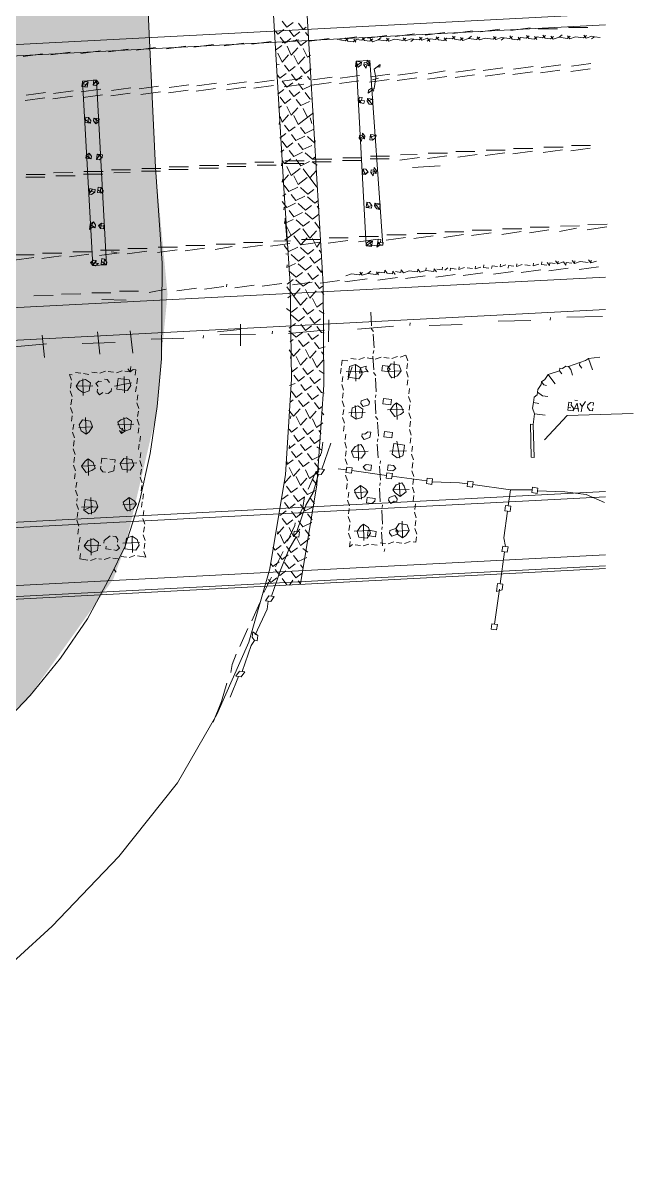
# Model space of a CAD drawing. Header units: millimetres. Extents: x -286774 to 170591, y -126585 to 81607.
# Drawn here: x 114882 to 170591, y -126585 to -21586 of the extents above; entities that cross this region are included whole.
import ezdxf

# ---------------------------------------------------------------- set-up
doc = ezdxf.new("R2010")
doc.units = ezdxf.units.MM
doc.header["$LTSCALE"] = 100
doc.header["$MEASUREMENT"] = 0
doc.layers.add('ARC-VIEW', color=90, linetype='Continuous', lineweight=5)
doc.layers.add('TAN CANG-profile- REVISE1$0$8', color=17, linetype='Continuous', lineweight=0)

msp = doc.modelspace()

# ---------------------------------------------------------------- hatches: boundary and pattern name
at = {"layer": 'TAN CANG-profile- REVISE1$0$8'}
h = msp.add_hatch(dxfattribs=at)
h.set_pattern_fill('GRASS', color=256, scale=70, angle=-7.83058)
h.set_pattern_definition([(90, (-806731.9, -471948.7), (-1257.2359, 1257.2359), [333.375, -2181.0967]), (45, (-806731.9, -471948.7), (-1257.236, 1257.236), [333.375, -1444.625]), (135, (-806731.9, -471948.7), (-1257.236, -1257.236), [333.375, -1444.625])])
h.paths.add_polyline_path([(38635, -126585), (63037, -126585), (99112, -97648), (107993, -90541), (115522, -83027), (123131, -72392), (124225, -69387), (127017, -57489), (128082, -46364), (126983, -34804), (126276, -19973), (125523, -11679), (125282, -3234), (122683, 4745), (120272, 10820), (117058, 16506), (113287, 21769), (108729, 26457), (104237, 30422), (94275, 37869), (89101, 41411), (88307, 41687), (87048, 41610), (86211, 40976), (85586, 40063), (85663, 38804), (86508, 37689), (91000, 33247), (95025, 28534), (98578, 23555), (101654, 18316), (104248, 12822), (106355, 7081), (107970, 1097), (109089, -5123), (113371, -41173), (113869, -46559), (113847, -52090), (113333, -57687), (112351, -63269), (110926, -68759), (109085, -74075), (106852, -79139), (104253, -83871), (101023, -88820), (97574, -93423), (93915, -97691), (90056, -101635), (86010, -105264), (81785, -108588), (77394, -111619), (72845, -114367), (68151, -116841), (63321, -119052), (58366, -121011), (53296, -122727)])

# ---------------------------------------------------------------- linework, layer by layer
at = {"layer": 'ARC-VIEW'}
for p, q in [((139340, 4202), (141756, -36336)), ((136298, 3871), (138714, -36667)), ((168090, -20760), (-83105, -33863)), ((126276, -19973), (126983, -34804)), ((-75163, -57449), (168090, -44808)), ((25031, -55245), (168090, -47773)), ((122840, -72193), (124225, -69387)), ((26029, -78857), (168090, -71444)), ((123398, -71770), (123186, -71491)), ((135502, -78180), (137426, -71452)), ((137503, -72711), (137291, -72432)), ((132598, -84773), (135502, -78180)), ((128992, -91019), (132598, -84773))]:
    msp.add_line(p, q, dxfattribs=at)
at = {"layer": 'ARC-VIEW', "flags": 128}
for points in [[(126983, -34804), (127579, -43528), (127517, -52279), (127147, -56628), (126499, -60939), (125538, -65197), (124225, -69387)], [(138714, -36667), (139278, -45380), (139393, -54124), (138846, -62836), (137426, -71452)], [(141756, -36336), (142290, -45486), (142347, -54657), (141728, -63794), (140233, -72837)], [(99112, -97648), (105877, -92162), (112470, -86226), (115522, -83027), (118315, -79638), (120779, -76035), (122840, -72193)], [(104384, -115604), (110999, -110074), (117535, -104121), (123647, -97764), (128992, -91019)]]:
    msp.add_lwpolyline(points, dxfattribs=at)
at = {"layer": 'TAN CANG-profile- REVISE1$0$8'}
for p, q in [((168090, -21768), (-79762, -34708)), ((138987, -21971), (138564, -21413)), ((138987, -21971), (139545, -21548)), ((140458, -22173), (140035, -21616)), ((140458, -22173), (140736, -21962)), ((161205, -22030), (159422, -22284)), ((166453, -22002), (164703, -22011)), ((138151, -22605), (137939, -22326)), ((138151, -22605), (138708, -22182)), ((138785, -23441), (138362, -22884)), ((138785, -23441), (139342, -23019)), ((139621, -22807), (139198, -22250)), ((139621, -22807), (140179, -22385)), ((140255, -23644), (139833, -23086)), ((140880, -22731), (140669, -22452)), ((142841, -23000), (141058, -23255)), ((145359, -22847), (143576, -23102)), ((144312, -23203), (144590, -22991)), ((144345, -22958), (144557, -23236)), ((145047, -23304), (145326, -23092)), ((145081, -23059), (145292, -23338)), ((145326, -23092), (145816, -23160)), ((145816, -23160), (146095, -22948)), ((145850, -22915), (146061, -23194)), ((148123, -22728), (146340, -22982)), ((146551, -23261), (146830, -23050)), ((146585, -23016), (146796, -23295)), ((147320, -23117), (147599, -22906)), ((148055, -23218), (148334, -23007)), ((148089, -22973), (148300, -23252)), ((148300, -23252), (148824, -23074)), ((148824, -23074), (149069, -23108)), ((149069, -23108), (148824, -23074)), ((150641, -22575), (148858, -22829)), ((149560, -23175), (149838, -22964)), ((149593, -22930), (149805, -23209)), ((149805, -23209), (150329, -23031)), ((150295, -23276), (150574, -23065)), ((150574, -23065), (150329, -23031)), ((150574, -23065), (151064, -23132)), ((151064, -23132), (151343, -22921)), ((151098, -22887), (151309, -23166)), ((151309, -23166), (151833, -22988)), ((153405, -22455), (151621, -22710)), ((151799, -23234), (152078, -23022)), ((151833, -22988), (152044, -23267)), ((152078, -23022), (152568, -23090)), ((152568, -23090), (152847, -22878)), ((152602, -22844), (152813, -23123)), ((153303, -23191), (153582, -22979)), ((153337, -22946), (153549, -23224)), ((153582, -22979), (154072, -23047)), ((154072, -23047), (154351, -22835)), ((154106, -22802), (154318, -23080)), ((155923, -22302), (154140, -22557)), ((154318, -23080), (154808, -23148)), ((154808, -23148), (155086, -22936)), ((154841, -22903), (155053, -23182)), ((155053, -23182), (155577, -23004)), ((155577, -23004), (155855, -22792)), ((155577, -23004), (156312, -23105)), ((156312, -23105), (156591, -22894)), ((156346, -22860), (156557, -23139)), ((156557, -23139), (157081, -22961)), ((158441, -22149), (156658, -22403)), ((157081, -22961), (157326, -22995)), ((157326, -22995), (157081, -22961)), ((157326, -22995), (157816, -23062)), ((157816, -23062), (158095, -22851)), ((157850, -22817), (158061, -23096)), ((158061, -23096), (158585, -22918)), ((158551, -23163), (158830, -22952)), ((158830, -22952), (158585, -22918)), ((158830, -22952), (159320, -23019)), ((159320, -23019), (159599, -22808)), ((159354, -22774), (159566, -23053)), ((159566, -23053), (160056, -23120)), ((160056, -23120), (160335, -22909)), ((160089, -22875), (160301, -23154)), ((160335, -22909), (160825, -22976)), ((160825, -22976), (161103, -22765)), ((160858, -22731), (161070, -23010)), ((161070, -23010), (161560, -23078)), ((161560, -23078), (161839, -22866)), ((161594, -22832), (161805, -23111)), ((161839, -22866), (162329, -22934)), ((163689, -22122), (161940, -22131)), ((162329, -22934), (162608, -22722)), ((162363, -22688), (162574, -22967)), ((162574, -22967), (163064, -23035)), ((163064, -23035), (163343, -22823)), ((163098, -22790), (163309, -23068)), ((163309, -23068), (163833, -22891)), ((163833, -22891), (164112, -22679)), ((163833, -22891), (164568, -22992)), ((164568, -22992), (164847, -22780)), ((164602, -22747), (164814, -23026)), ((164814, -23026), (165337, -22848)), ((165337, -22848), (165583, -22882)), ((165583, -22882), (165337, -22848)), ((165583, -22882), (166073, -22949)), ((166073, -22949), (166352, -22738)), ((166106, -22704), (166318, -22983)), ((166318, -22983), (166842, -22805)), ((166808, -23050), (167087, -22839)), ((167087, -22839), (166842, -22805)), ((167087, -22839), (167577, -22906)), ((121959, -24124), (120176, -24378)), ((124478, -23971), (122694, -24225)), ((126996, -23818), (125213, -24072)), ((129759, -23699), (127976, -23953)), ((132278, -23545), (130495, -23800)), ((135041, -23426), (133258, -23680)), ((137559, -23273), (135776, -23527)), ((137948, -24076), (138506, -23653)), ((140078, -23120), (138540, -23408)), ((139385, -24523), (138996, -23720)), ((139385, -24523), (139977, -23855)), ((140255, -23644), (140813, -23221)), ((140856, -24725), (140467, -23923)), ((143821, -23135), (144312, -23203)), ((144557, -23236), (145047, -23304)), ((146061, -23194), (146551, -23261)), ((146796, -23295), (147320, -23117)), ((147320, -23117), (148055, -23218)), ((149069, -23108), (149560, -23175)), ((152813, -23123), (153303, -23191)), ((116677, -24397), (114894, -24651)), ((119196, -24244), (117413, -24498)), ((138549, -25157), (138160, -24354)), ((138549, -25157), (139140, -24489)), ((140019, -25359), (139630, -24557)), ((140019, -25359), (140611, -24692)), ((140856, -24725), (141135, -24514)), ((145301, -25087), (145234, -25577)), ((145234, -25577), (145791, -25154)), ((145301, -25087), (146560, -25010)), ((146229, -41946), (145301, -25087)), ((145479, -25611), (145301, -25087)), ((145791, -25154), (145301, -25087)), ((145758, -25399), (145791, -25154)), ((146036, -25188), (146003, -25433)), ((146281, -25222), (146036, -25188)), ((146315, -24977), (146281, -25222)), ((146527, -25255), (146315, -24977)), ((146560, -25010), (147733, -41903)), ((138025, -25335), (138270, -25369)), ((138347, -26628), (138904, -26205)), ((139183, -25994), (138760, -25436)), ((139183, -25994), (139741, -25571)), ((140654, -26196), (140231, -25638)), ((140654, -26196), (141211, -25773)), ((145234, -25577), (145479, -25611)), ((145479, -25611), (145758, -25399)), ((146003, -25433), (146527, -25255)), ((146003, -25433), (146214, -25712)), ((146214, -25712), (146248, -25467)), ((146248, -25467), (146493, -25500)), ((146281, -25222), (146493, -25500)), ((146493, -25500), (146527, -25255)), ((147507, -25390), (146949, -25813)), ((146949, -25813), (147093, -26582)), ((147473, -25635), (147228, -25602)), ((147507, -25390), (147473, -25635)), ((150905, -26107), (149121, -26361)), ((153423, -25954), (151885, -26242)), ((156186, -25835), (154403, -26089)), ((158705, -25682), (156922, -25936)), ((158882, -26205), (157099, -26460)), ((161401, -26052), (159618, -26307)), ((161468, -25562), (159685, -25816)), ((163919, -25899), (162136, -26153)), ((163986, -25409), (162203, -25663)), ((166682, -25780), (164899, -26034)), ((166750, -25290), (164967, -25544)), ((120262, -27387), (120296, -27142)), ((120296, -27142), (120574, -26931)), ((120786, -27209), (120296, -27142)), ((120329, -26897), (121588, -26820)), ((121257, -43756), (120329, -26897)), ((120507, -27421), (120819, -26964)), ((120574, -26931), (120819, -26964)), ((120819, -26964), (120752, -27454)), ((121276, -27277), (121343, -26787)), ((121588, -26820), (121276, -27277)), ((121521, -27310), (121276, -27277)), ((121800, -27099), (121310, -27032)), ((121343, -26787), (121588, -26820)), ((121800, -27099), (121521, -27310)), ((121588, -26820), (121800, -27099)), ((121588, -26820), (122516, -43680)), ((130023, -27231), (128240, -27485)), ((132541, -27078), (130758, -27332)), ((135304, -26958), (133521, -27213)), ((137755, -27296), (135972, -27550)), ((137823, -26805), (136040, -27060)), ((138347, -26628), (138135, -26349)), ((140341, -26652), (138558, -26906)), ((138981, -27464), (138558, -26906)), ((140519, -27176), (138736, -27430)), ((138981, -27464), (139538, -27041)), ((139817, -26830), (139394, -26272)), ((139817, -26830), (140375, -26407)), ((140451, -27666), (140029, -27109)), ((140451, -27666), (141254, -27277)), ((141076, -26753), (140865, -26475)), ((143037, -27023), (141254, -27277)), ((143104, -26533), (141321, -26787)), ((145555, -26870), (143772, -27124)), ((145623, -26380), (143840, -26634)), ((148319, -26750), (146536, -27005)), ((148386, -26260), (146603, -26515)), ((146815, -26793), (147338, -26616)), ((147338, -26616), (146815, -26793)), ((146958, -27562), (147093, -26582)), ((150837, -26597), (149054, -26852)), ((153601, -26478), (151817, -26732)), ((156119, -26325), (154336, -26579)), ((116941, -27929), (115158, -28183)), ((119392, -28266), (117609, -28520)), ((119459, -27776), (117676, -28030)), ((121977, -27623), (120194, -27877)), ((120752, -27454), (120262, -27387)), ((122155, -28147), (120372, -28401)), ((124673, -27994), (122890, -28248)), ((124741, -27504), (122958, -27758)), ((127259, -27350), (125476, -27605)), ((127437, -27874), (125654, -28129)), ((129955, -27721), (128172, -27975)), ((132474, -27568), (130690, -27822)), ((135237, -27449), (133454, -27703)), ((138144, -28098), (138702, -27675)), ((139615, -28300), (139192, -27743)), ((139615, -28300), (140172, -27878)), ((141085, -28503), (140663, -27945)), ((146401, -27985), (146958, -27562)), ((146401, -27985), (146435, -27740)), ((146435, -27740), (146713, -27529)), ((146713, -27529), (146925, -27807)), ((116873, -28419), (115090, -28674)), ((138221, -29357), (138500, -29146)), ((138779, -28935), (138356, -28377)), ((138779, -28935), (139336, -28512)), ((139379, -30016), (138990, -29213)), ((139379, -30016), (139970, -29348)), ((140249, -29137), (139826, -28579)), ((140249, -29137), (141052, -28748)), ((141085, -28503), (141331, -28536)), ((145565, -28619), (145531, -28864)), ((145531, -28864), (145810, -28653)), ((145531, -28864), (146021, -28932)), ((145598, -28374), (145565, -28619)), ((145776, -28898), (145565, -28619)), ((145843, -28408), (145598, -28374)), ((145810, -28653), (145843, -28408)), ((146055, -28687), (145810, -28653)), ((146021, -28932), (146055, -28687)), ((146333, -28475), (146300, -28720)), ((146300, -28720), (146824, -28543)), ((146300, -28720), (146511, -28999)), ((146756, -29033), (146333, -28475)), ((146824, -28543), (146333, -28475)), ((146511, -28999), (146756, -29033)), ((146756, -29033), (146824, -28543)), ((120559, -30674), (120626, -30184)), ((121049, -30742), (120593, -30429)), ((120626, -30184), (120871, -30218)), ((120871, -30218), (120804, -30708)), ((120871, -30218), (121083, -30497)), ((121328, -30530), (121362, -30285)), ((121362, -30285), (121607, -30319)), ((121818, -30598), (121362, -30285)), ((121607, -30319), (121539, -30809)), ((121607, -30319), (121852, -30353)), ((121852, -30353), (121818, -30598)), ((138543, -30650), (138365, -30126)), ((138543, -30650), (139134, -29982)), ((140013, -30853), (139624, -30050)), ((140013, -30853), (141407, -29796)), ((140849, -30218), (140460, -29416)), ((141272, -30776), (141095, -30252)), ((121049, -30742), (120559, -30674)), ((121083, -30497), (121049, -30742)), ((121539, -30809), (121328, -30530)), ((121818, -30598), (121539, -30809)), ((138264, -30862), (138297, -30617)), ((139177, -31487), (138754, -30929)), ((139177, -31487), (139734, -31064)), ((140647, -31689), (140224, -31131)), ((140647, -31689), (141450, -31300)), ((138340, -32121), (138898, -31698)), ((138974, -32957), (138552, -32400)), ((138974, -32957), (139532, -32534)), ((139811, -32323), (139388, -31765)), ((139811, -32323), (140614, -31934)), ((141527, -32559), (140859, -31968)), ((141527, -32559), (141560, -32314)), ((145616, -31873), (145583, -32118)), ((145583, -32118), (146107, -31940)), ((145583, -32118), (145794, -32397)), ((145862, -31907), (145616, -31873)), ((145794, -32397), (145828, -32152)), ((145828, -32152), (146073, -32185)), ((145895, -31661), (145862, -31907)), ((146073, -32185), (145862, -31907)), ((146107, -31940), (145895, -31661)), ((146073, -32185), (146107, -31940)), ((146631, -31763), (146563, -32253)), ((146563, -32253), (146808, -32286)), ((146597, -32008), (147121, -31830)), ((146808, -32286), (146631, -31763)), ((147121, -31830), (146631, -31763)), ((146808, -32286), (147087, -32075)), ((147087, -32075), (147121, -31830)), ((120645, -33683), (120923, -33471)), ((120923, -33471), (120856, -33962)), ((120923, -33471), (121135, -33750)), ((121591, -34063), (121659, -33573)), ((121659, -33573), (121904, -33606)), ((122115, -33885), (121659, -33573)), ((138417, -33380), (138696, -33169)), ((139609, -33794), (139186, -33236)), ((139609, -33794), (140411, -33405)), ((140445, -33159), (140022, -32602)), ((140445, -33159), (141248, -32770)), ((141324, -34030), (140656, -33438)), ((149369, -33638), (150874, -33595)), ((151888, -33484), (153637, -33475)), ((154406, -33331), (156155, -33322)), ((157102, -33702), (158885, -33448)), ((157169, -33212), (158919, -33203)), ((159620, -33549), (161403, -33295)), ((159688, -33059), (161437, -33050)), ((162384, -33430), (164167, -33175)), ((162451, -32939), (164201, -32930)), ((164902, -33277), (166685, -33022)), ((164970, -32786), (166719, -32777)), ((120611, -33928), (120645, -33683)), ((121101, -33995), (120611, -33928)), ((121101, -33995), (120645, -33683)), ((121135, -33750), (121101, -33995)), ((121904, -33606), (121591, -34063)), ((121836, -34096), (121591, -34063)), ((122115, -33885), (121836, -34096)), ((121904, -33606), (122149, -33640)), ((122149, -33640), (122115, -33885)), ((131006, -34608), (132755, -34599)), ((133524, -34455), (135274, -34446)), ((136043, -34302), (137792, -34293)), ((136254, -34581), (138003, -34572)), ((138493, -34639), (138527, -34394)), ((138772, -34428), (138561, -34149)), ((138772, -34428), (139330, -34005)), ((138772, -34428), (140522, -34419)), ((138806, -34183), (140555, -34174)), ((140243, -34630), (139820, -34072)), ((140243, -34630), (141045, -34241)), ((141291, -34275), (143040, -34265)), ((141747, -34587), (141291, -34275)), ((141324, -34030), (141603, -33818)), ((141324, -34030), (143074, -34020)), ((144054, -34155), (145803, -34146)), ((144088, -33910), (145837, -33901)), ((146572, -34002), (148322, -33993)), ((146606, -33757), (148355, -33748)), ((149302, -34128), (151085, -33874)), ((150460, -34787), (152978, -34633)), ((151820, -33975), (153603, -33720)), ((154584, -33855), (156367, -33601)), ((115127, -35671), (116876, -35662)), ((115161, -35426), (116910, -35417)), ((117679, -35273), (119428, -35264)), ((117890, -35552), (119640, -35542)), ((120409, -35398), (122158, -35389)), ((120442, -35153), (122192, -35144)), ((122961, -35000), (124710, -34991)), ((123172, -35279), (124676, -35236)), ((125690, -35126), (127440, -35117)), ((125724, -34881), (127473, -34872)), ((128209, -34973), (129958, -34964)), ((128242, -34728), (129992, -34719)), ((130972, -34853), (132722, -34844)), ((133490, -34700), (135240, -34691)), ((138536, -36143), (139128, -35476)), ((139373, -35509), (138984, -34707)), ((139373, -35509), (140209, -34875)), ((140007, -36346), (139618, -35543)), ((141722, -36582), (140454, -34909)), ((141088, -35745), (141680, -35077)), ((145947, -34915), (145880, -35405)), ((145880, -35405), (146404, -35228)), ((145880, -35405), (146125, -35439)), ((146125, -35439), (145947, -34915)), ((146192, -34949), (145947, -34915)), ((146125, -35439), (146404, -35228)), ((146404, -35228), (146192, -34949)), ((146683, -35016), (146649, -35261)), ((146649, -35261), (147173, -35084)), ((146649, -35261), (146860, -35540)), ((146928, -35050), (146683, -35016)), ((146860, -35540), (146894, -35295)), ((146894, -35295), (147139, -35329)), ((146961, -34805), (146928, -35050)), ((147139, -35329), (146928, -35050)), ((147173, -35084), (146961, -34805)), ((147139, -35329), (147173, -35084)), ((120908, -37215), (120975, -36725)), ((120975, -36725), (121221, -36759)), ((121677, -37071), (121744, -36581)), ((121744, -36581), (121989, -36615)), ((121989, -36615), (121922, -37105)), ((121989, -36615), (122201, -36894)), ((138536, -36143), (138570, -35898)), ((139170, -36980), (138748, -36422)), ((139170, -36980), (139973, -36591)), ((140007, -36346), (140843, -35711)), ((140886, -37216), (140218, -36624)), ((141722, -36582), (141756, -36336)), ((121221, -36759), (120908, -37215)), ((121153, -37249), (120908, -37215)), ((121432, -37038), (120942, -36970)), ((121432, -37038), (121153, -37249)), ((121221, -36759), (121466, -36792)), ((121466, -36792), (121432, -37038)), ((122167, -37139), (121677, -37071)), ((122167, -37139), (121711, -36826)), ((122201, -36894), (122167, -37139)), ((138613, -37403), (138892, -37191)), ((139805, -37816), (139382, -37259)), ((139805, -37816), (140607, -37427)), ((141520, -38052), (140852, -37461)), ((140886, -37216), (141444, -36793)), ((138968, -38450), (138545, -37893)), ((138689, -38662), (138723, -38417)), ((138968, -38450), (139771, -38061)), ((139602, -39287), (139180, -38729)), ((140684, -38686), (140016, -38095)), ((140684, -38686), (141241, -38264)), ((141520, -38052), (141799, -37841)), ((141943, -38610), (141732, -38331)), ((146278, -37957), (146211, -38447)), ((146211, -38447), (146735, -38270)), ((146211, -38447), (146701, -38515)), ((146456, -38481), (146278, -37957)), ((146523, -37991), (146278, -37957)), ((146735, -38270), (146523, -37991)), ((146701, -38515), (146735, -38270)), ((147013, -38058), (146980, -38303)), ((146980, -38303), (147504, -38126)), ((146980, -38303), (147191, -38582)), ((147436, -38616), (147013, -38058)), ((147504, -38126), (147013, -38058)), ((147191, -38582), (147436, -38616)), ((147436, -38616), (147504, -38126)), ((121306, -39767), (120960, -40469)), ((121027, -39979), (121306, -39767)), ((121306, -39767), (121518, -40046)), ((121763, -40080), (122041, -39868)), ((122041, -39868), (121974, -40359)), ((122041, -39868), (122287, -39902)), ((138766, -39921), (139569, -39532)), ((138766, -39921), (138800, -39676)), ((138833, -39431), (139020, -41704)), ((139602, -39287), (140405, -38898)), ((140482, -40157), (139814, -39566)), ((140482, -40157), (141039, -39734)), ((141318, -39523), (140650, -38931)), ((141318, -39523), (141876, -39100)), ((141952, -40359), (141529, -39801)), ((120960, -40469), (121027, -39979)), ((121239, -40257), (120960, -40469)), ((121484, -40291), (121027, -39979)), ((121484, -40291), (121239, -40257)), ((121518, -40046), (121484, -40291)), ((121974, -40359), (121763, -40080)), ((122253, -40147), (121763, -40080)), ((122219, -40392), (121974, -40359)), ((122287, -39902), (122219, -40392)), ((138809, -41425), (140203, -40368)), ((139366, -41002), (138977, -40200)), ((141082, -41238), (140448, -40402)), ((141082, -41238), (141673, -40570)), ((141952, -40359), (141986, -40114)), ((148113, -40957), (149862, -40947)), ((150877, -40837), (152626, -40828)), ((153327, -41174), (155111, -40920)), ((153395, -40684), (155144, -40675)), ((155846, -41021), (157629, -40767)), ((155913, -40531), (157663, -40522)), ((158609, -40902), (160392, -40648)), ((158677, -40412), (160426, -40402)), ((161128, -40749), (162911, -40494)), ((161195, -40258), (162944, -40249)), ((163891, -40629), (165429, -40341)), ((163958, -40139), (165708, -40130)), ((166409, -40476), (168192, -40222)), ((166477, -39986), (168226, -39977)), ((129750, -41927), (131499, -41918)), ((132513, -41808), (134262, -41799)), ((134964, -42145), (136747, -41891)), ((135031, -41655), (136781, -41646)), ((137482, -41992), (139265, -41738)), ((137795, -41535), (139299, -41493)), ((139164, -42473), (138741, -41915)), ((140246, -41872), (139612, -41036)), ((140246, -41872), (140837, -41205)), ((140246, -41872), (142029, -41618)), ((140313, -41382), (142062, -41373)), ((141716, -42075), (141327, -41272)), ((141716, -42075), (142029, -41618)), ((142764, -41719), (144547, -41465)), ((142831, -41229), (144581, -41220)), ((145527, -41600), (147310, -41346)), ((145595, -41110), (147344, -41101)), ((146229, -41946), (146787, -41523)), ((146263, -41701), (146229, -41946)), ((147733, -41903), (146229, -41946)), ((146229, -41946), (146719, -42014)), ((146541, -41490), (146263, -41701)), ((146787, -41523), (146541, -41490)), ((146541, -41490), (146719, -42014)), ((146719, -42014), (146787, -41523)), ((147277, -41591), (147209, -42081)), ((147209, -42081), (147488, -41870)), ((147243, -41836), (147522, -41624)), ((147310, -41346), (147277, -41591)), ((147488, -41870), (147277, -41591)), ((147556, -41379), (147310, -41346)), ((147488, -41870), (147733, -41903)), ((147522, -41624), (147556, -41379)), ((147767, -41658), (147522, -41624)), ((147733, -41903), (147767, -41658)), ((148046, -41447), (149829, -41193)), ((150564, -41294), (152347, -41039)), ((114082, -43269), (115865, -43015)), ((114149, -42779), (115899, -42769)), ((116600, -43116), (118383, -42861)), ((116668, -42626), (118417, -42616)), ((119119, -42963), (120902, -42708)), ((119431, -42506), (121181, -42497)), ((121882, -42843), (123665, -42589)), ((121950, -42353), (123699, -42344)), ((122930, -42488), (123420, -42555)), ((124400, -42690), (126183, -42436)), ((124468, -42200), (126217, -42191)), ((127164, -42571), (128947, -42316)), ((127231, -42080), (128981, -42071)), ((129682, -42418), (131465, -42163)), ((132446, -42298), (133984, -42010)), ((138885, -42684), (139130, -42718)), ((139164, -42473), (139967, -42084)), ((140043, -43343), (139376, -42752)), ((140043, -43343), (140601, -42920)), ((140880, -42709), (140212, -42118)), ((140880, -42709), (141437, -42286)), ((141514, -43545), (141091, -42988)), ((142139, -42632), (141928, -42354)), ((121046, -43477), (121325, -43266)), ((121257, -43756), (121046, -43477)), ((121781, -43578), (121046, -43477)), ((121570, -43300), (121257, -43756)), ((122516, -43680), (121257, -43756)), ((121502, -43790), (121257, -43756)), ((121325, -43266), (121570, -43300)), ((121781, -43578), (121502, -43790)), ((121570, -43300), (121536, -43545)), ((121536, -43545), (121781, -43578)), ((122026, -43612), (122093, -43122)), ((122516, -43680), (122026, -43612)), ((122516, -43680), (122060, -43367)), ((122093, -43122), (122339, -43156)), ((122271, -43646), (122339, -43156)), ((122339, -43156), (122550, -43434)), ((122550, -43434), (122516, -43680)), ((138962, -43943), (139765, -43554)), ((138962, -43943), (138996, -43698)), ((140678, -44179), (140010, -43588)), ((140678, -44179), (141235, -43757)), ((141514, -43545), (142072, -43122)), ((142148, -44382), (141725, -43824)), ((150895, -44336), (150929, -44091)), ((150929, -44091), (151140, -44370)), ((151664, -44192), (151698, -43947)), ((152399, -44293), (152433, -44048)), ((152433, -44048), (152644, -44327)), ((152678, -44082), (153168, -44149)), ((153168, -44149), (153202, -43904)), ((153202, -43904), (153168, -44149)), ((153413, -44183), (153692, -43971)), ((153903, -44250), (153937, -44005)), ((153937, -44005), (153903, -44250)), ((153937, -44005), (154427, -44073)), ((154672, -44106), (154706, -43861)), ((154706, -43861), (154672, -44106)), ((154672, -44106), (155196, -43929)), ((155441, -43962), (155931, -44030)), ((156177, -44063), (156210, -43818)), ((156210, -43818), (156177, -44063)), ((156177, -44063), (156700, -43886)), ((156979, -43674), (156946, -43919)), ((156946, -43919), (157436, -43987)), ((157681, -44021), (157715, -43775)), ((157715, -43775), (157681, -44021)), ((157715, -43775), (158205, -43843)), ((158450, -43877), (158484, -43631)), ((158484, -43631), (158450, -43877)), ((158450, -43877), (158974, -43699)), ((159185, -43978), (159219, -43733)), ((159219, -43733), (159185, -43978)), ((159219, -43733), (159709, -43800)), ((159954, -43834), (159988, -43589)), ((159988, -43589), (159954, -43834)), ((159954, -43834), (160478, -43656)), ((160723, -43690), (161213, -43757)), ((161458, -43791), (161492, -43546)), ((161492, -43546), (161458, -43791)), ((161458, -43791), (161982, -43613)), ((162261, -43402), (162227, -43647)), ((162227, -43647), (162717, -43714)), ((162963, -43748), (162751, -43469)), ((162895, -44238), (164678, -43984)), ((162996, -43503), (162963, -43748)), ((162996, -43503), (163486, -43570)), ((163732, -43604), (163520, -43325)), ((163765, -43359), (163732, -43604)), ((163732, -43604), (164255, -43426)), ((164467, -43705), (164255, -43426)), ((164501, -43460), (164467, -43705)), ((164501, -43460), (164991, -43527)), ((165236, -43561), (165024, -43282)), ((165270, -43316), (165236, -43561)), ((165236, -43561), (165760, -43384)), ((165659, -44119), (167442, -43865)), ((166005, -43417), (165760, -43384)), ((166005, -43417), (166495, -43485)), ((166740, -43518), (166529, -43240)), ((166774, -43273), (166740, -43518)), ((166740, -43518), (167264, -43341)), ((139005, -45448), (139562, -45025)), ((139841, -44814), (139173, -44222)), ((140475, -45650), (139807, -45059)), ((139841, -44814), (140399, -44391)), ((141312, -45016), (140889, -44458)), ((141312, -45016), (141869, -44593)), ((142013, -45362), (143796, -45108)), ((142148, -44382), (142182, -44137)), ((144354, -44685), (144878, -44507)), ((144532, -45209), (146315, -44955)), ((144878, -44507), (145123, -44541)), ((145123, -44541), (144878, -44507)), ((145123, -44541), (145613, -44608)), ((145613, -44608), (145892, -44397)), ((145647, -44363), (145858, -44642)), ((145858, -44642), (146382, -44464)), ((146382, -44464), (146661, -44253)), ((146382, -44464), (147117, -44566)), ((147117, -44566), (147396, -44354)), ((147151, -44321), (147362, -44599)), ((147295, -45089), (149078, -44835)), ((147396, -44354), (147886, -44422)), ((147886, -44422), (147920, -44177)), ((147920, -44177), (148131, -44455)), ((148131, -44455), (148622, -44523)), ((148622, -44523), (148655, -44278)), ((148655, -44278), (148867, -44556)), ((148900, -44311), (149391, -44379)), ((149391, -44379), (149424, -44134)), ((149424, -44134), (149636, -44412)), ((149636, -44412), (150160, -44235)), ((149813, -44936), (151596, -44682)), ((150160, -44235), (150895, -44336)), ((151140, -44370), (151664, -44192)), ((151664, -44192), (152399, -44293)), ((152577, -44817), (154360, -44563)), ((155095, -44664), (156878, -44410)), ((157859, -44544), (159642, -44290)), ((160377, -44391), (162160, -44137)), ((123683, -46088), (125433, -46078)), ((126413, -46213), (127951, -45925)), ((128931, -46060), (130715, -45806)), ((131450, -45907), (133233, -45653)), ((133478, -45687), (133512, -45441)), ((134213, -45788), (135996, -45533)), ((136732, -45635), (138515, -45380)), ((140239, -47366), (138971, -45693)), ((139495, -45515), (141278, -45261)), ((139605, -46529), (140197, -45861)), ((140475, -45650), (141033, -45227)), ((141076, -46731), (140687, -45929)), ((141076, -46731), (141667, -46064)), ((141946, -45852), (141523, -45295)), ((141946, -45852), (142225, -45641)), ((142369, -46410), (142157, -46131)), ((144532, -45209), (144287, -45175)), ((115883, -46513), (117633, -46504)), ((118402, -46360), (120151, -46351)), ((121165, -46241), (122914, -46232)), ((124318, -46924), (122078, -46866)), ((139081, -46707), (139360, -46495)), ((140239, -47366), (140831, -46698)), ((141710, -47568), (141321, -46765)), ((141710, -47568), (142268, -47145)), ((139403, -48000), (138947, -47687)), ((140037, -48836), (139369, -48245)), ((139403, -48000), (139961, -47577)), ((140874, -48202), (140451, -47644)), ((140874, -48202), (141431, -47779)), ((142378, -48159), (141921, -47847)), ((146722, -49256), (146645, -47997)), ((134755, -49109), (134731, -51103)), ((139201, -49470), (139758, -49048)), ((140037, -48836), (140595, -48413)), ((140671, -49673), (140249, -49115)), ((140671, -49673), (141229, -49250)), ((141508, -49038), (141085, -48481)), ((141508, -49038), (142065, -48616)), ((142142, -49875), (141719, -49317)), ((142801, -48717), (142776, -50711)), ((145429, -49578), (148716, -49281)), ((150221, -49238), (150254, -48993)), ((151970, -49229), (154979, -49143)), ((158266, -48846), (161274, -48760)), ((163024, -48751), (163057, -48506)), ((164562, -48463), (167815, -48411)), ((116637, -50113), (116857, -52141)), ((121674, -49807), (121894, -51835)), ((124682, -49721), (124903, -51749)), ((126575, -50481), (129584, -50395)), ((131333, -50386), (131367, -50141)), ((134688, -49599), (132660, -49819)), ((132871, -50098), (136125, -50046)), ((137629, -50003), (137663, -49758)), ((139133, -49960), (142421, -49663)), ((139835, -50307), (139167, -49715)), ((139835, -50307), (140393, -49884)), ((141305, -50509), (140883, -49951)), ((141305, -50509), (141863, -50086)), ((142142, -49875), (142387, -49908)), ((146900, -49780), (146688, -49501)), ((146943, -51284), (146866, -50025)), ((113739, -51213), (117026, -50916)), ((120280, -50864), (123288, -50778)), ((127522, -50861), (127556, -50616)), ((139277, -50729), (139556, -50518)), ((139599, -52022), (140190, -51354)), ((140469, -51143), (140046, -50585)), ((140469, -51143), (141027, -50720)), ((141070, -52225), (140680, -51422)), ((141940, -51345), (141517, -50788)), ((141940, -51345), (142463, -51168)), ((139599, -52022), (139176, -51465)), ((139320, -52234), (139354, -51989)), ((140233, -52859), (139844, -52056)), ((140233, -52859), (140824, -52191)), ((141070, -52225), (141661, -51557)), ((141704, -53061), (141315, -52258)), ((141704, -53061), (142295, -52393)), ((142362, -51903), (142151, -51624)), ((143977, -52874), (144044, -52384)), ((144044, -52384), (144534, -52451)), ((144813, -52240), (145303, -52307)), ((145549, -52341), (146072, -52163)), ((146318, -52197), (146808, -52265)), ((146918, -53279), (146841, -52019)), ((146875, -51774), (146909, -51529)), ((147053, -52298), (147577, -52121)), ((147822, -52154), (148312, -52222)), ((148557, -52255), (149081, -52078)), ((149326, -52111), (149850, -51934)), ((150028, -52458), (149850, -51934)), ((166262, -52443), (165738, -52620)), ((166541, -52231), (166262, -52443)), ((167555, -52121), (166541, -52231)), ((166718, -52755), (166541, -52231)), ((119664, -53526), (120154, -53593)), ((121168, -53483), (121658, -53551)), ((121903, -53584), (122427, -53407)), ((122672, -53440), (123162, -53508)), ((123408, -53541), (123931, -53364)), ((124176, -53398), (124667, -53465)), ((124667, -53465), (124455, -53186)), ((124667, -53465), (124734, -52975)), ((124667, -53465), (124945, -53254)), ((124945, -53254), (125191, -53287)), ((125123, -53777), (125191, -53287)), ((139397, -53493), (139954, -53070)), ((139397, -53493), (139430, -53248)), ((140867, -53695), (140444, -53138)), ((140867, -53695), (141425, -53272)), ((142372, -53652), (141915, -53340)), ((143876, -53609), (143943, -53119)), ((144400, -53432), (145904, -53389)), ((144544, -54201), (144957, -53009)), ((144712, -52975), (144577, -53956)), ((145236, -52798), (144712, -52975)), ((145693, -53110), (145236, -52798)), ((145236, -52798), (145279, -54302)), ((145625, -53600), (145693, -53110)), ((146149, -53423), (145625, -53600)), ((145693, -53110), (146216, -52932)), ((145870, -53634), (145693, -53110)), ((146394, -53456), (146149, -53423)), ((146216, -52932), (146183, -53177)), ((146183, -53177), (146394, -53456)), ((147096, -53803), (146884, -53524)), ((147687, -53135), (147653, -53380)), ((147653, -53380), (148143, -53447)), ((147721, -52890), (147687, -53135)), ((148211, -52957), (147721, -52890)), ((148143, -53447), (148422, -53236)), ((148143, -53447), (149403, -53371)), ((148490, -52746), (148177, -53202)), ((148177, -53202), (148355, -53726)), ((148422, -53236), (148211, -52957)), ((149225, -52847), (148490, -52746)), ((148768, -52534), (148811, -54038)), ((149090, -53827), (149403, -53371)), ((149403, -53371), (149225, -52847)), ((150070, -53962), (149893, -53438)), ((149926, -53193), (149994, -52703)), ((163888, -53365), (162840, -53720)), ((163921, -53120), (163888, -53365)), ((163888, -53365), (164099, -53644)), ((164166, -53153), (163921, -53120)), ((164445, -52942), (164166, -53153)), ((164690, -52976), (164445, -52942)), ((165738, -52620), (164690, -52976)), ((164902, -53255), (164690, -52976)), ((165079, -53778), (164902, -53255)), ((165704, -52866), (165738, -52620)), ((165916, -53144), (165704, -52866)), ((166896, -53279), (166718, -52755)), ((119318, -54228), (119140, -53704)), ((119140, -53704), (119385, -53737)), ((119216, -54963), (119284, -54473)), ((120053, -54329), (119740, -54785)), ((120577, -54151), (120053, -54329)), ((120332, -54117), (120374, -55622)), ((120399, -53627), (120889, -53695)), ((121033, -54464), (120577, -54151)), ((120966, -54954), (121033, -54464)), ((121523, -54531), (121802, -54320)), ((121735, -54810), (121523, -54531)), ((121802, -54320), (122047, -54353)), ((122326, -54142), (122571, -54176)), ((122571, -54176), (122783, -54454)), ((123239, -54767), (124777, -54479)), ((123585, -54065), (123450, -55046)), ((124566, -54200), (123585, -54065)), ((124109, -53888), (124152, -55392)), ((124743, -54724), (124566, -54200)), ((125267, -54546), (125335, -54056)), ((139228, -54718), (139752, -54541)), ((140031, -54329), (139608, -53772)), ((140031, -54329), (140588, -53906)), ((141501, -54532), (141079, -53974)), ((141501, -54532), (142059, -54109)), ((144020, -54378), (144087, -53888)), ((144577, -53956), (145558, -54090)), ((145558, -54090), (145870, -53634)), ((147139, -55307), (147062, -54048)), ((148355, -53726), (148566, -54005)), ((148566, -54005), (149090, -53827)), ((149969, -54697), (150037, -54207)), ((162248, -54388), (162215, -54633)), ((162527, -54177), (162248, -54388)), ((162460, -54667), (162248, -54388)), ((162840, -53720), (162527, -54177)), ((163263, -54278), (162840, -53720)), ((163474, -54557), (163263, -54278)), ((119360, -55732), (119183, -55208)), ((119740, -54785), (121245, -54742)), ((119740, -54785), (119952, -55064)), ((119952, -55064), (120408, -55377)), ((120408, -55377), (120932, -55199)), ((120932, -55199), (120966, -54954)), ((121667, -55300), (121701, -55055)), ((121879, -55579), (121667, -55300)), ((122158, -55367), (121879, -55579)), ((122648, -55435), (122403, -55401)), ((122926, -55223), (122648, -55435)), ((122960, -54978), (122926, -55223)), ((123450, -55046), (124431, -55181)), ((124431, -55181), (124743, -54724)), ((125166, -55282), (125233, -54791)), ((125310, -56051), (125377, -55560)), ((139829, -55800), (139406, -55242)), ((139829, -55800), (140386, -55377)), ((140665, -55166), (140242, -54608)), ((140665, -55166), (141223, -54743)), ((141299, -56002), (140876, -55444)), ((141299, -56002), (141857, -55579)), ((142136, -55368), (141713, -54810)), ((142136, -55368), (142381, -55402)), ((144164, -55147), (143986, -54623)), ((144063, -55883), (144130, -55392)), ((147071, -55797), (147105, -55552)), ((150113, -55466), (150181, -54976)), ((161835, -55580), (161556, -55791)), ((161869, -55335), (161835, -55580)), ((161902, -55090), (161869, -55335)), ((162325, -55647), (161869, -55335)), ((162215, -54633), (161902, -55090)), ((162815, -55715), (162325, -55647)), ((162705, -54701), (162460, -54667)), ((119259, -56467), (119327, -55977)), ((125454, -56820), (125276, -56296)), ((139271, -56223), (139550, -56011)), ((140463, -56636), (140040, -56079)), ((140463, -56636), (141020, -56213)), ((141933, -56838), (141511, -56281)), ((141933, -56838), (142212, -56627)), ((144207, -56652), (144029, -56128)), ((145466, -56575), (144942, -56753)), ((145221, -56541), (145297, -57801)), ((145922, -56888), (145466, -56575)), ((145745, -56364), (145778, -56119)), ((145956, -56642), (145745, -56364)), ((145778, -56119), (146302, -55941)), ((146480, -56465), (145956, -56642)), ((146302, -55941), (146514, -56220)), ((146514, -56220), (146480, -56465)), ((147114, -57301), (147037, -56042)), ((147773, -56143), (147739, -56388)), ((147739, -56388), (148474, -56489)), ((147806, -55898), (147773, -56143)), ((148542, -55999), (147806, -55898)), ((148719, -56523), (148407, -56980)), ((148474, -56489), (148542, -55999)), ((148998, -56312), (148719, -56523)), ((149455, -56624), (148998, -56312)), ((148998, -56312), (149041, -57816)), ((149632, -57148), (149455, -56624)), ((150257, -56235), (150080, -55711)), ((150156, -56970), (150224, -56480)), ((161489, -56281), (161421, -56772)), ((161556, -55791), (161489, -56281)), ((161979, -56349), (161489, -56281)), ((164641, -56965), (164742, -56229)), ((164742, -56229), (164987, -56263)), ((164987, -56263), (164954, -56508)), ((164954, -56508), (165165, -56787)), ((165131, -57032), (165478, -56330)), ((165266, -56052), (165511, -56085)), ((165478, -56330), (165621, -57099)), ((165723, -56364), (165934, -56643)), ((165934, -56643), (165867, -57133)), ((166246, -56187), (165934, -56643)), ((166458, -56465), (166424, -56710)), ((166737, -56254), (166458, -56465)), ((166982, -56288), (166737, -56254)), ((166948, -56533), (166982, -56288)), ((119403, -57236), (119226, -56712)), ((119302, -57971), (119370, -57481)), ((120595, -57650), (120638, -59154)), ((124339, -57665), (123815, -57843)), ((124094, -57631), (124170, -58891)), ((124795, -57978), (124339, -57665)), ((125353, -57555), (125420, -57065)), ((139593, -57515), (139170, -56958)), ((139314, -57727), (139348, -57482)), ((139593, -57515), (140184, -56848)), ((140227, -58352), (139838, -57549)), ((140227, -58352), (140818, -57684)), ((141063, -57718), (140674, -56915)), ((141063, -57718), (141655, -57050)), ((142356, -57396), (142145, -57117)), ((144249, -58156), (144072, -57632)), ((144105, -57387), (144173, -56897)), ((144629, -57209), (146134, -57166)), ((144942, -56753), (144841, -57488)), ((144841, -57488), (145297, -57801)), ((145297, -57801), (145821, -57623)), ((145821, -57623), (145889, -57133)), ((145889, -57133), (145922, -56888)), ((147292, -57825), (147080, -57546)), ((148162, -56946), (149666, -56903)), ((148407, -56980), (148618, -57258)), ((148618, -57258), (148830, -57537)), ((148830, -57537), (149353, -57359)), ((149353, -57359), (149632, -57148)), ((150300, -57739), (150122, -57215)), ((161421, -56772), (161599, -57295)), ((161599, -57295), (161464, -58276)), ((162579, -57430), (161599, -57295)), ((162521, -59670), (164574, -57455)), ((164574, -57455), (170591, -57283)), ((165131, -57032), (164641, -56965)), ((164675, -56720), (164920, -56753)), ((165165, -56787), (165131, -57032)), ((165165, -56787), (165655, -56854)), ((166424, -56710), (166636, -56989)), ((166636, -56989), (166881, -57023)), ((166881, -57023), (166914, -56778)), ((119446, -58740), (119513, -58250)), ((119970, -58563), (121229, -58486)), ((120316, -57861), (120004, -58318)), ((120004, -58318), (120181, -58842)), ((121051, -57962), (120316, -57861)), ((120917, -58943), (121229, -58486)), ((121229, -58486), (121051, -57962)), ((123502, -58299), (125007, -58256)), ((123815, -57843), (123536, -58054)), ((123536, -58054), (123714, -58578)), ((123714, -58578), (124170, -58891)), ((123891, -59102), (123959, -58612)), ((124170, -58891), (124694, -58713)), ((124694, -58713), (124762, -58223)), ((124762, -58223), (124795, -57978)), ((125497, -58324), (125319, -57800)), ((125396, -59059), (125463, -58569)), ((139390, -58986), (139179, -58707)), ((139390, -58986), (139948, -58563)), ((140861, -59188), (140438, -58631)), ((140861, -59188), (141419, -58765)), ((141697, -58554), (141308, -57751)), ((141697, -58554), (142255, -58131)), ((144148, -58891), (144216, -58401)), ((147334, -59329), (147258, -58070)), ((150343, -59244), (150165, -58720)), ((150199, -58475), (150266, -57984)), ((161464, -58276), (161219, -58242)), ((161219, -58242), (161305, -61251)), ((161550, -61284), (161464, -58276)), ((119590, -59509), (119412, -58985)), ((119489, -60245), (119556, -59754)), ((120181, -58842), (120638, -59154)), ((120638, -59154), (120917, -58943)), ((123891, -59102), (123680, -58823)), ((123891, -59102), (124170, -58891)), ((125540, -59828), (125607, -59338)), ((140025, -59822), (139602, -59265)), ((140025, -59822), (140582, -59400)), ((141495, -60025), (141072, -59467)), ((141495, -60025), (142053, -59602)), ((142120, -59112), (141909, -58833)), ((144292, -59660), (144360, -59170)), ((145830, -59372), (145864, -59127)), ((146042, -59651), (145830, -59372)), ((145864, -59127), (146109, -59161)), ((146566, -59473), (146042, -59651)), ((146109, -59161), (146388, -58949)), ((146388, -58949), (146633, -58983)), ((146633, -58983), (146566, -59473)), ((147267, -59820), (147301, -59574)), ((147892, -58907), (147825, -59397)), ((147825, -59397), (148560, -59498)), ((148627, -59008), (147892, -58907)), ((148560, -59498), (148627, -59008)), ((149016, -59810), (149304, -61348)), ((150242, -59979), (150309, -59489)), ((119633, -61014), (119455, -60490)), ((125439, -60563), (125506, -60073)), ((125583, -61332), (125650, -60842)), ((139188, -60457), (139746, -60034)), ((139188, -60457), (139222, -60211)), ((139822, -61293), (139400, -60735)), ((139822, -61293), (140380, -60870)), ((140659, -60659), (140236, -60101)), ((140659, -60659), (141216, -60236)), ((142163, -60616), (141707, -60303)), ((141783, -61563), (142129, -60861)), ((142129, -60861), (142264, -59881)), ((142172, -62365), (142999, -59982)), ((144436, -60429), (144259, -59905)), ((144335, -61164), (144403, -60674)), ((145205, -60285), (144893, -60742)), ((144893, -60742), (146397, -60699)), ((144893, -60742), (145070, -61266)), ((145729, -60107), (145205, -60285)), ((145484, -60074), (145527, -61578)), ((145940, -60386), (145729, -60107)), ((146118, -60910), (145940, -60386)), ((147310, -61324), (147233, -60065)), ((148391, -60723), (149896, -60680)), ((148738, -60022), (148603, -61002)), ((149718, -60157), (148738, -60022)), ((149583, -61137), (149651, -60647)), ((149651, -60647), (149718, -60157)), ((150386, -60748), (150453, -60258)), ((119532, -61749), (119599, -61259)), ((120546, -61639), (120233, -62095)), ((120825, -61427), (120546, -61639)), ((121281, -61740), (120825, -61427)), ((120825, -61427), (120868, -62931)), ((121459, -62264), (121281, -61740)), ((122016, -61841), (122084, -61351)), ((122084, -61351), (122574, -61418)), ((122819, -61452), (123309, -61519)), ((123309, -61519), (123276, -61764)), ((124078, -61375), (123766, -61832)), ((123766, -61832), (125270, -61789)), ((123766, -61832), (123943, -62356)), ((124814, -61476), (124078, -61375)), ((124357, -61164), (124400, -62668)), ((124991, -62000), (124814, -61476)), ((125726, -62101), (125549, -61577)), ((138986, -61927), (139544, -61504)), ((138986, -61927), (139020, -61682)), ((140457, -62129), (140034, -61572)), ((140457, -62129), (141014, -61707)), ((141293, -61495), (140870, -60938)), ((141293, -61495), (142096, -61106)), ((141927, -62332), (141504, -61774)), ((144479, -61933), (144301, -61409)), ((145070, -61266), (145806, -61367)), ((145806, -61367), (146118, -60910)), ((145950, -62136), (146228, -61924)), ((146228, -61924), (146719, -61992)), ((147488, -61848), (147521, -61603)), ((148223, -61949), (148155, -62439)), ((148713, -62016), (148223, -61949)), ((148603, -61002), (149059, -61315)), ((149059, -61315), (149583, -61137)), ((150530, -61517), (150352, -60993)), ((150429, -62252), (150496, -61762)), ((161305, -61251), (161550, -61284)), ((119676, -62518), (119498, -61994)), ((119575, -63253), (119642, -62763)), ((120233, -62095), (121493, -62019)), ((120233, -62095), (120445, -62374)), ((120445, -62374), (120656, -62653)), ((120656, -62653), (121180, -62475)), ((121180, -62475), (121459, -62264)), ((121949, -62331), (121983, -62086)), ((122160, -62610), (121949, -62331)), ((122405, -62644), (122160, -62610)), ((123174, -62500), (122651, -62677)), ((123242, -62009), (123174, -62500)), ((123943, -62356), (124679, -62457)), ((124679, -62457), (124991, -62000)), ((125625, -62837), (125693, -62346)), ((138750, -63643), (139341, -62975)), ((139586, -63009), (139197, -62206)), ((139586, -63009), (140178, -62341)), ((141057, -63211), (140668, -62408)), ((140922, -64191), (141648, -62543)), ((141057, -63211), (141893, -62577)), ((141379, -64504), (141860, -62822)), ((141615, -62788), (141927, -62332)), ((141860, -62822), (141615, -62788)), ((142105, -62855), (141860, -62822)), ((141927, -62332), (142417, -62399)), ((142417, -62399), (142105, -62855)), ((143676, -62322), (144412, -62424)), ((144522, -63438), (144344, -62914)), ((144378, -62669), (144445, -62178)), ((144378, -62669), (144412, -62424)), ((144868, -62736), (144378, -62669)), ((144412, -62424), (144445, -62178)), ((144445, -62178), (144936, -62246)), ((144936, -62246), (144868, -62736)), ((144902, -62491), (148088, -62929)), ((146161, -62414), (145950, -62136)), ((146651, -62482), (146161, -62414)), ((146719, -61992), (146651, -62482)), ((147530, -63352), (147454, -62093)), ((148054, -63174), (148088, -62929)), ((148088, -62929), (148122, -62684)), ((148122, -62684), (148612, -62751)), ((148155, -62439), (148646, -62506)), ((148612, -62751), (148545, -63242)), ((148578, -62997), (151764, -63435)), ((148646, -62506), (148924, -62295)), ((148924, -62295), (148713, -62016)), ((150573, -63021), (150395, -62497)), ((119719, -64022), (119786, -63532)), ((125769, -63606), (125592, -63082)), ((125668, -64341), (125736, -63851)), ((139384, -64479), (138961, -63922)), ((140221, -63845), (139832, -63042)), ((140221, -63845), (140812, -63177)), ((141725, -63802), (141302, -63245)), ((144421, -64173), (144488, -63683)), ((145714, -63851), (145156, -64274)), ((146170, -64164), (145714, -63851)), ((145714, -63851), (145790, -65110)), ((147463, -63842), (147497, -63597)), ((148545, -63242), (148054, -63174)), ((148967, -63799), (148655, -64256)), ((149491, -63622), (148967, -63799)), ((149246, -63588), (149323, -64847)), ((149703, -63900), (149491, -63622)), ((149880, -64424), (149703, -63900)), ((150616, -64525), (150438, -64001)), ((150472, -63756), (150539, -63266)), ((151731, -63680), (151764, -63435)), ((152221, -63747), (151731, -63680)), ((151764, -63435), (151798, -63190)), ((151798, -63190), (152288, -63257)), ((152288, -63257), (152221, -63747)), ((152255, -63502), (154739, -63594)), ((154739, -63594), (155474, -63695)), ((155441, -63940), (155474, -63695)), ((155931, -64008), (155441, -63940)), ((155474, -63695), (155508, -63450)), ((155508, -63450), (155998, -63518)), ((155998, -63518), (155931, -64008)), ((155965, -63763), (159396, -64235)), ((161390, -64259), (161424, -64014)), ((161424, -64014), (161914, -64081)), ((25680, -72316), (168090, -64885)), ((25747, -71826), (168090, -64398)), ((119863, -64791), (119685, -64267)), ((119795, -65281), (119829, -65036)), ((121088, -64960), (121131, -66464)), ((124587, -64941), (124308, -65153)), ((125043, -65254), (124587, -64941)), ((124587, -64941), (124663, -66201)), ((125812, -65110), (125880, -64620)), ((138548, -65113), (139105, -64691)), ((139384, -64479), (139942, -64056)), ((140018, -65316), (139596, -64758)), ((140018, -65316), (140576, -64893)), ((140855, -64681), (140432, -64124)), ((140441, -65873), (140576, -64893)), ((140720, -65662), (141379, -64504)), ((140855, -64681), (141657, -64292)), ((141489, -65518), (141066, -64960)), ((144565, -64942), (144632, -64452)), ((145122, -64519), (146382, -64443)), ((145156, -64274), (145334, -64798)), ((145334, -64798), (145545, -65077)), ((145545, -65077), (146069, -64899)), ((146069, -64899), (146382, -64443)), ((146382, -64443), (146170, -64164)), ((146247, -65423), (146314, -64933)), ((146314, -64933), (147049, -65034)), ((147049, -65034), (147016, -65279)), ((147506, -65346), (147429, -64087)), ((148309, -64957), (148275, -65202)), ((148832, -64780), (148309, -64957)), ((148655, -64256), (150159, -64213)), ((148655, -64256), (148866, -64535)), ((149044, -65058), (148832, -64780)), ((148866, -64535), (149323, -64847)), ((149010, -65304), (149044, -65058)), ((149323, -64847), (149601, -64636)), ((149601, -64636), (149880, -64424)), ((150514, -65261), (150582, -64770)), ((159396, -64235), (159194, -65705)), ((159396, -64235), (161390, -64259)), ((161357, -64504), (161390, -64259)), ((161847, -64572), (161357, -64504)), ((161914, -64081), (161847, -64572)), ((161881, -64327), (164365, -64419)), ((164365, -64419), (166326, -64688)), ((166326, -64688), (167974, -65414)), ((119939, -66050), (119761, -65526)), ((120218, -65839), (121722, -65796)), ((120564, -65137), (120429, -66118)), ((120429, -66118), (121232, -65729)), ((120429, -66118), (120886, -66430)), ((121545, -65272), (120564, -65137)), ((121410, -66253), (121722, -65796)), ((121722, -65796), (121545, -65272)), ((123995, -65609), (125255, -65533)), ((124308, -65153), (124029, -65364)), ((124029, -65364), (124207, -65888)), ((124207, -65888), (124418, -66167)), ((124418, -66167), (124942, -65989)), ((124942, -65989), (125255, -65533)), ((125255, -65533), (125043, -65254)), ((125711, -65845), (125778, -65355)), ((125855, -66614), (125922, -66124)), ((139182, -65950), (138759, -65392)), ((139182, -65950), (139740, -65527)), ((139893, -68045), (140720, -65662)), ((140095, -66575), (140441, -65873)), ((140652, -66152), (140230, -65594)), ((140652, -66152), (141455, -65763)), ((144709, -65711), (144531, -65187)), ((144608, -66446), (144675, -65956)), ((146737, -65490), (146247, -65423)), ((147016, -65279), (146737, -65490)), ((147726, -67374), (147650, -66115)), ((147684, -65870), (147717, -65625)), ((148275, -65202), (148486, -65481)), ((148486, -65481), (148765, -65270)), ((148765, -65270), (149010, -65304)), ((150658, -66030), (150726, -65539)), ((158881, -66162), (158949, -65671)), ((158949, -65671), (159194, -65705)), ((159194, -65705), (159439, -65739)), ((159439, -65739), (159371, -66229)), ((119982, -67555), (119804, -67031)), ((119838, -66786), (119905, -66295)), ((120886, -66430), (121410, -66253)), ((125999, -67383), (125821, -66859)), ((138346, -66584), (138903, -66161)), ((138980, -67420), (138557, -66863)), ((138980, -67420), (139537, -66997)), ((139816, -66786), (139393, -66228)), ((139816, -66786), (140374, -66363)), ((140450, -67622), (140027, -67065)), ((141287, -66988), (140864, -66431)), ((144752, -67215), (144574, -66691)), ((149509, -67120), (149552, -68625)), ((150802, -66799), (150625, -66275)), ((150701, -67534), (150769, -67044)), ((159126, -66195), (158789, -68646)), ((159371, -66229), (158881, -66162)), ((119881, -68290), (119948, -67800)), ((125898, -68118), (125965, -67628)), ((138110, -68299), (138701, -67632)), ((138110, -68299), (138143, -68054)), ((139023, -68924), (139715, -67521)), ((139580, -68502), (139191, -67699)), ((139580, -68502), (140171, -67834)), ((139580, -68502), (139648, -68012)), ((139648, -68012), (140138, -68079)), ((139715, -67521), (139749, -67276)), ((140138, -68079), (140070, -68569)), ((140450, -67622), (141253, -67233)), ((141084, -68459), (140662, -67901)), ((144794, -68719), (144617, -68195)), ((144651, -67950), (144718, -67460)), ((145141, -68018), (146645, -67975)), ((145698, -67595), (145386, -68052)), ((145386, -68052), (145563, -68575)), ((145977, -67384), (145698, -67595)), ((146434, -67696), (145977, -67384)), ((145977, -67384), (146020, -68888)), ((146299, -68677), (146611, -68220)), ((146332, -68431), (146400, -67941)), ((146400, -67941), (147135, -68042)), ((146611, -68220), (146434, -67696)), ((147135, -68042), (147068, -68533)), ((147702, -69369), (147625, -68110)), ((147659, -67865), (147693, -67620)), ((148394, -67966), (148361, -68211)), ((148361, -68211), (148572, -68490)), ((148918, -67788), (148394, -67966)), ((148884, -68033), (150144, -67957)), ((149231, -67332), (148918, -67788)), ((148918, -67788), (149096, -68312)), ((149130, -68067), (148918, -67788)), ((149096, -68312), (149130, -68067)), ((149966, -67433), (149231, -67332)), ((149831, -68413), (150144, -67957)), ((150144, -67957), (149966, -67433)), ((150845, -68303), (150668, -67779)), ((120025, -69059), (120092, -68569)), ((120794, -68915), (120481, -69371)), ((121318, -68737), (120794, -68915)), ((121073, -68703), (121115, -70208)), ((121774, -69050), (121318, -68737)), ((121707, -69540), (121774, -69050)), ((122298, -68872), (122264, -69117)), ((122577, -68661), (122298, -68872)), ((122856, -68449), (122577, -68661)), ((123346, -68517), (123101, -68483)), ((123557, -68795), (123346, -68517)), ((123701, -69564), (123490, -69286)), ((123524, -69040), (123557, -68795)), ((124014, -69108), (125518, -69065)), ((124326, -68651), (124191, -69632)), ((124850, -68474), (124326, -68651)), ((125307, -68786), (124850, -68474)), ((124850, -68474), (124893, -69978)), ((125484, -69310), (125307, -68786)), ((126042, -68887), (125864, -68363)), ((125941, -69623), (126008, -69132)), ((138744, -69136), (138355, -68333)), ((138744, -69136), (139335, -68468)), ((139167, -69693), (139825, -68535)), ((139825, -68535), (139580, -68502)), ((140214, -69338), (139825, -68535)), ((140070, -68569), (139825, -68535)), ((140214, -69338), (141051, -68704)), ((144693, -69455), (144761, -68964)), ((144693, -69455), (144972, -69243)), ((145217, -69277), (145707, -69344)), ((145563, -68575), (146299, -68677)), ((145953, -69378), (146476, -69200)), ((147068, -68533), (146332, -68431)), ((146721, -69234), (147212, -69302)), ((147490, -69090), (147981, -69158)), ((148226, -69191), (148750, -69014)), ((148572, -68490), (149096, -68312)), ((148995, -69047), (149485, -69115)), ((149096, -68312), (149552, -68625)), ((149552, -68625), (149831, -68413)), ((149730, -69148), (150254, -68971)), ((150499, -69004), (150744, -69038)), ((150744, -69038), (150811, -68548)), ((158789, -68646), (158933, -69415)), ((25952, -77598), (168090, -70181)), ((119924, -69794), (119991, -69304)), ((120068, -70563), (120135, -70073)), ((120481, -69371), (121986, -69328)), ((120481, -69371), (120693, -69650)), ((120693, -69650), (121149, -69963)), ((121149, -69963), (121673, -69785)), ((121673, -69785), (121707, -69540)), ((122476, -69396), (122442, -69641)), ((122442, -69641), (122932, -69708)), ((123177, -69742), (123422, -69776)), ((123422, -69776), (123701, -69564)), ((123845, -70333), (124335, -70401)), ((124191, -69632), (125172, -69767)), ((124580, -70434), (125104, -70257)), ((125172, -69767), (125484, -69310)), ((125349, -70291), (126085, -70392)), ((126085, -70392), (125907, -69868)), ((137907, -69770), (137696, -69491)), ((137907, -69770), (138465, -69347)), ((137950, -71274), (138643, -69871)), ((138542, -70606), (138119, -70049)), ((138407, -71587), (139167, -69693)), ((138542, -70606), (139099, -70184)), ((139378, -69972), (138955, -69415)), ((139378, -69972), (139936, -69549)), ((140012, -70809), (139589, -70251)), ((140882, -69929), (140426, -69617)), ((147880, -69893), (147913, -69648)), ((158866, -69905), (158461, -72846)), ((158621, -69872), (158688, -69381)), ((159111, -69939), (158621, -69872)), ((158688, -69381), (158933, -69415)), ((158933, -69415), (159178, -69449)), ((159178, -69449), (159111, -69939)), ((26062, -78612), (168090, -71200)), ((120068, -70563), (120803, -70664)), ((121048, -70698), (121572, -70520)), ((121817, -70554), (122062, -70588)), ((122307, -70621), (122831, -70444)), ((123076, -70477), (123566, -70545)), ((137426, -71452), (137460, -71207)), ((137705, -71241), (137494, -70962)), ((137705, -71241), (138263, -70818)), ((139176, -71443), (138753, -70885)), ((139176, -71443), (139733, -71020)), ((140012, -70809), (140815, -70420)), ((140435, -71366), (140223, -71087)), ((136878, -73624), (137570, -72221)), ((137503, -72711), (138060, -72288)), ((137579, -73970), (138407, -71587)), ((138339, -72077), (137917, -71519)), ((138339, -72077), (138897, -71654)), ((138973, -72913), (138551, -72356)), ((139810, -72279), (139387, -71722)), ((139810, -72279), (140367, -71856)), ((137224, -72922), (137258, -72677)), ((139219, -72947), (139531, -72491)), ((140233, -72837), (140021, -72558)), ((158394, -73337), (157956, -76523)), ((158115, -73548), (158216, -72813)), ((158639, -73370), (158115, -73548)), ((158216, -72813), (158461, -72846)), ((158461, -72846), (158706, -72880)), ((158706, -72880), (158639, -73370)), ((137022, -74393), (137334, -73937)), ((137267, -74427), (137022, -74393)), ((137166, -75162), (137267, -74427)), ((137512, -74460), (137267, -74427)), ((137334, -73937), (137825, -74004)), ((137825, -74004), (137512, -74460)), ((135772, -76219), (136498, -74571)), ((136093, -77512), (137166, -75162)), ((157643, -76979), (157711, -76489)), ((157711, -76489), (157956, -76523)), ((157956, -76523), (158201, -76557)), ((158201, -76557), (158133, -77047)), ((134699, -78569), (135426, -76921)), ((135815, -77723), (135882, -77233)), ((135882, -77233), (136339, -77546)), ((136339, -77546), (136271, -78036)), ((158133, -77047), (157643, -76979)), ((134886, -80842), (135714, -78458)), ((135714, -78458), (136026, -78002)), ((136026, -78002), (135815, -77723)), ((136271, -78036), (136026, -78002)), ((133973, -80217), (134353, -79270)), ((133872, -80952), (133973, -80217)), ((134329, -81265), (134641, -80808)), ((134641, -80808), (135131, -80876)), ((133814, -83192), (134574, -81298)), ((134574, -81298), (134329, -81265)), ((134819, -81332), (134574, -81298)), ((135131, -80876), (134819, -81332)), ((133011, -83581), (133492, -81899)), ((132251, -85474), (133011, -83581))]:
    msp.add_line(p, q, dxfattribs=at)

doc.saveas('drawing.dxf')
